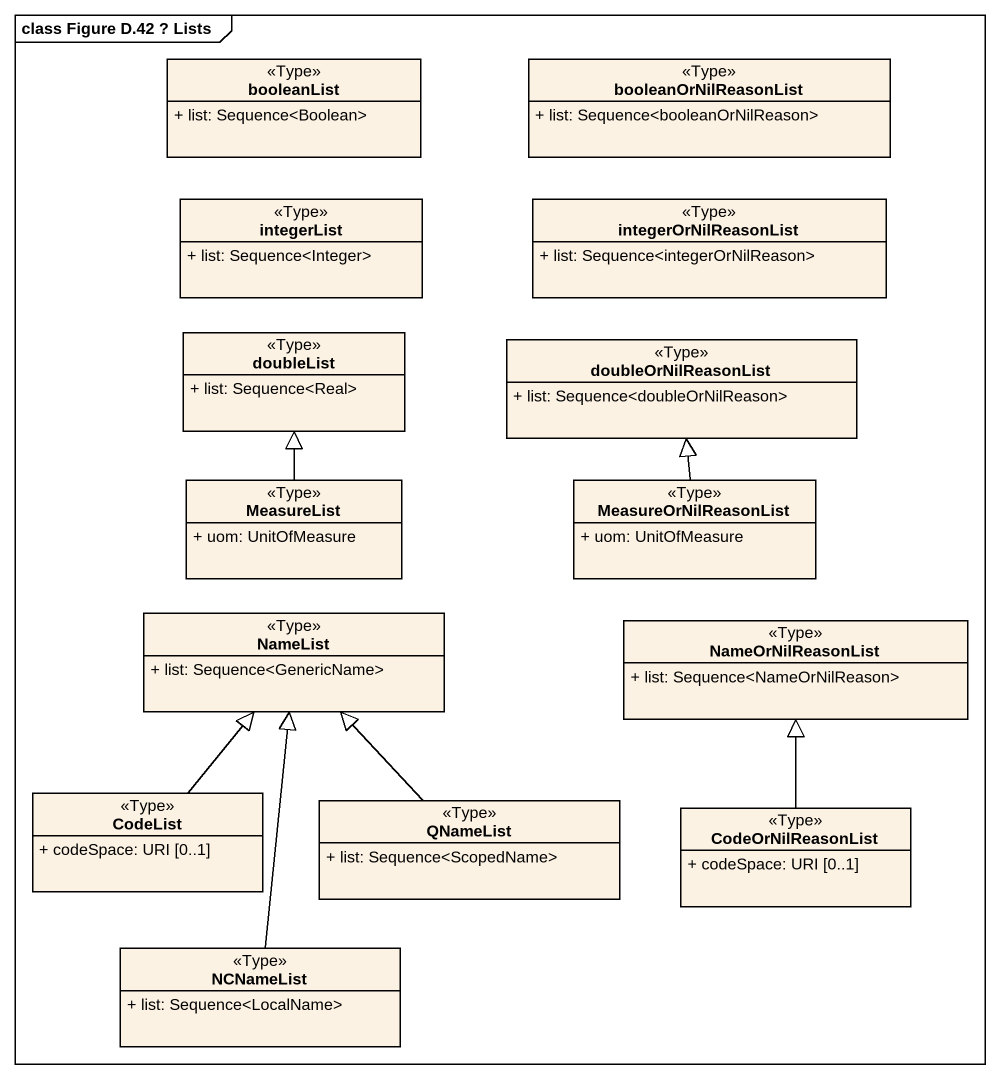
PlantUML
@startuml
mainframe class Figure D.42 ? Lists
hide circle
hide empty members
skinparam classAttributeIconSize 0
class booleanList <<Type>> {
  + list: Sequence<Boolean>
}
class booleanOrNilReasonList <<Type>> {
  + list: Sequence<booleanOrNilReason>
}
class integerList <<Type>> {
  + list: Sequence<Integer>
}
class integerOrNilReasonList <<Type>> {
  + list: Sequence<integerOrNilReason>
}
class doubleList <<Type>> {
  + list: Sequence<Real>
}
class doubleOrNilReasonList <<Type>> {
  + list: Sequence<doubleOrNilReason>
}
class MeasureList <<Type>> {
  + uom: UnitOfMeasure
}
class MeasureOrNilReasonList <<Type>> {
  + uom: UnitOfMeasure
}
class NameList <<Type>> {
  + list: Sequence<GenericName>
}
class NameOrNilReasonList <<Type>> {
  + list: Sequence<NameOrNilReason>
}
class CodeList <<Type>> {
  + codeSpace: URI [0..1]
}
class QNameList <<Type>> {
  + list: Sequence<ScopedName>
}
class CodeOrNilReasonList <<Type>> {
  + codeSpace: URI [0..1]
}
class NCNameList <<Type>> {
  + list: Sequence<LocalName>
}
MeasureList -up-|> doubleList
MeasureOrNilReasonList -up-|> doubleOrNilReasonList
CodeList -up-|> NameList
QNameList -up-|> NameList
CodeOrNilReasonList -up-|> NameOrNilReasonList
NCNameList -up-|> NameList
@enduml
